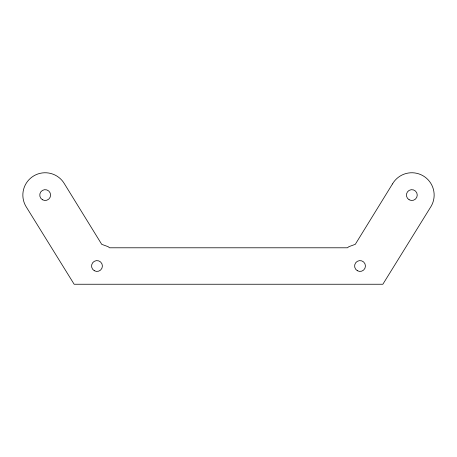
<?xml version="1.0" encoding="UTF-8"?>
<svg xmlns="http://www.w3.org/2000/svg" width="457" height="457" viewBox="0 0 457 457"><rect width="100%" height="100%" fill="white"/><g stroke="black" fill="none" stroke-linecap="round" stroke-linejoin="round"><path stroke-width="0.69" d="M392.5 183.914L355.295 244.318L348.862 246.689L347.429 247.791L109.571 247.791L108.138 246.689L101.705 244.318L64.5 183.914A22.319 22.319 0 0 0 34.007 175.745A22.319 22.319 0 0 0 25.838 206.233L74.143 284.243L382.857 284.243L431.162 206.233A22.319 22.319 0 0 0 422.993 175.745A22.319 22.319 0 0 0 392.5 183.914M94.268 270.71A5.421 5.421 0 0 0 102.402 266.014A5.421 5.421 0 0 0 94.268 261.324A5.421 5.421 0 0 0 94.268 270.71M357.311 270.71A5.421 5.421 0 0 0 365.44 266.014A5.421 5.421 0 0 0 357.311 261.324A5.421 5.421 0 0 0 357.311 270.71M409.124 199.766A5.421 5.421 0 0 0 417.252 195.076A5.421 5.421 0 0 0 409.124 190.38A5.421 5.421 0 0 0 409.124 199.766M42.461 199.766A5.421 5.421 0 0 0 50.59 195.076A5.421 5.421 0 0 0 42.461 190.38A5.421 5.421 0 0 0 42.461 199.766"/></g></svg>
